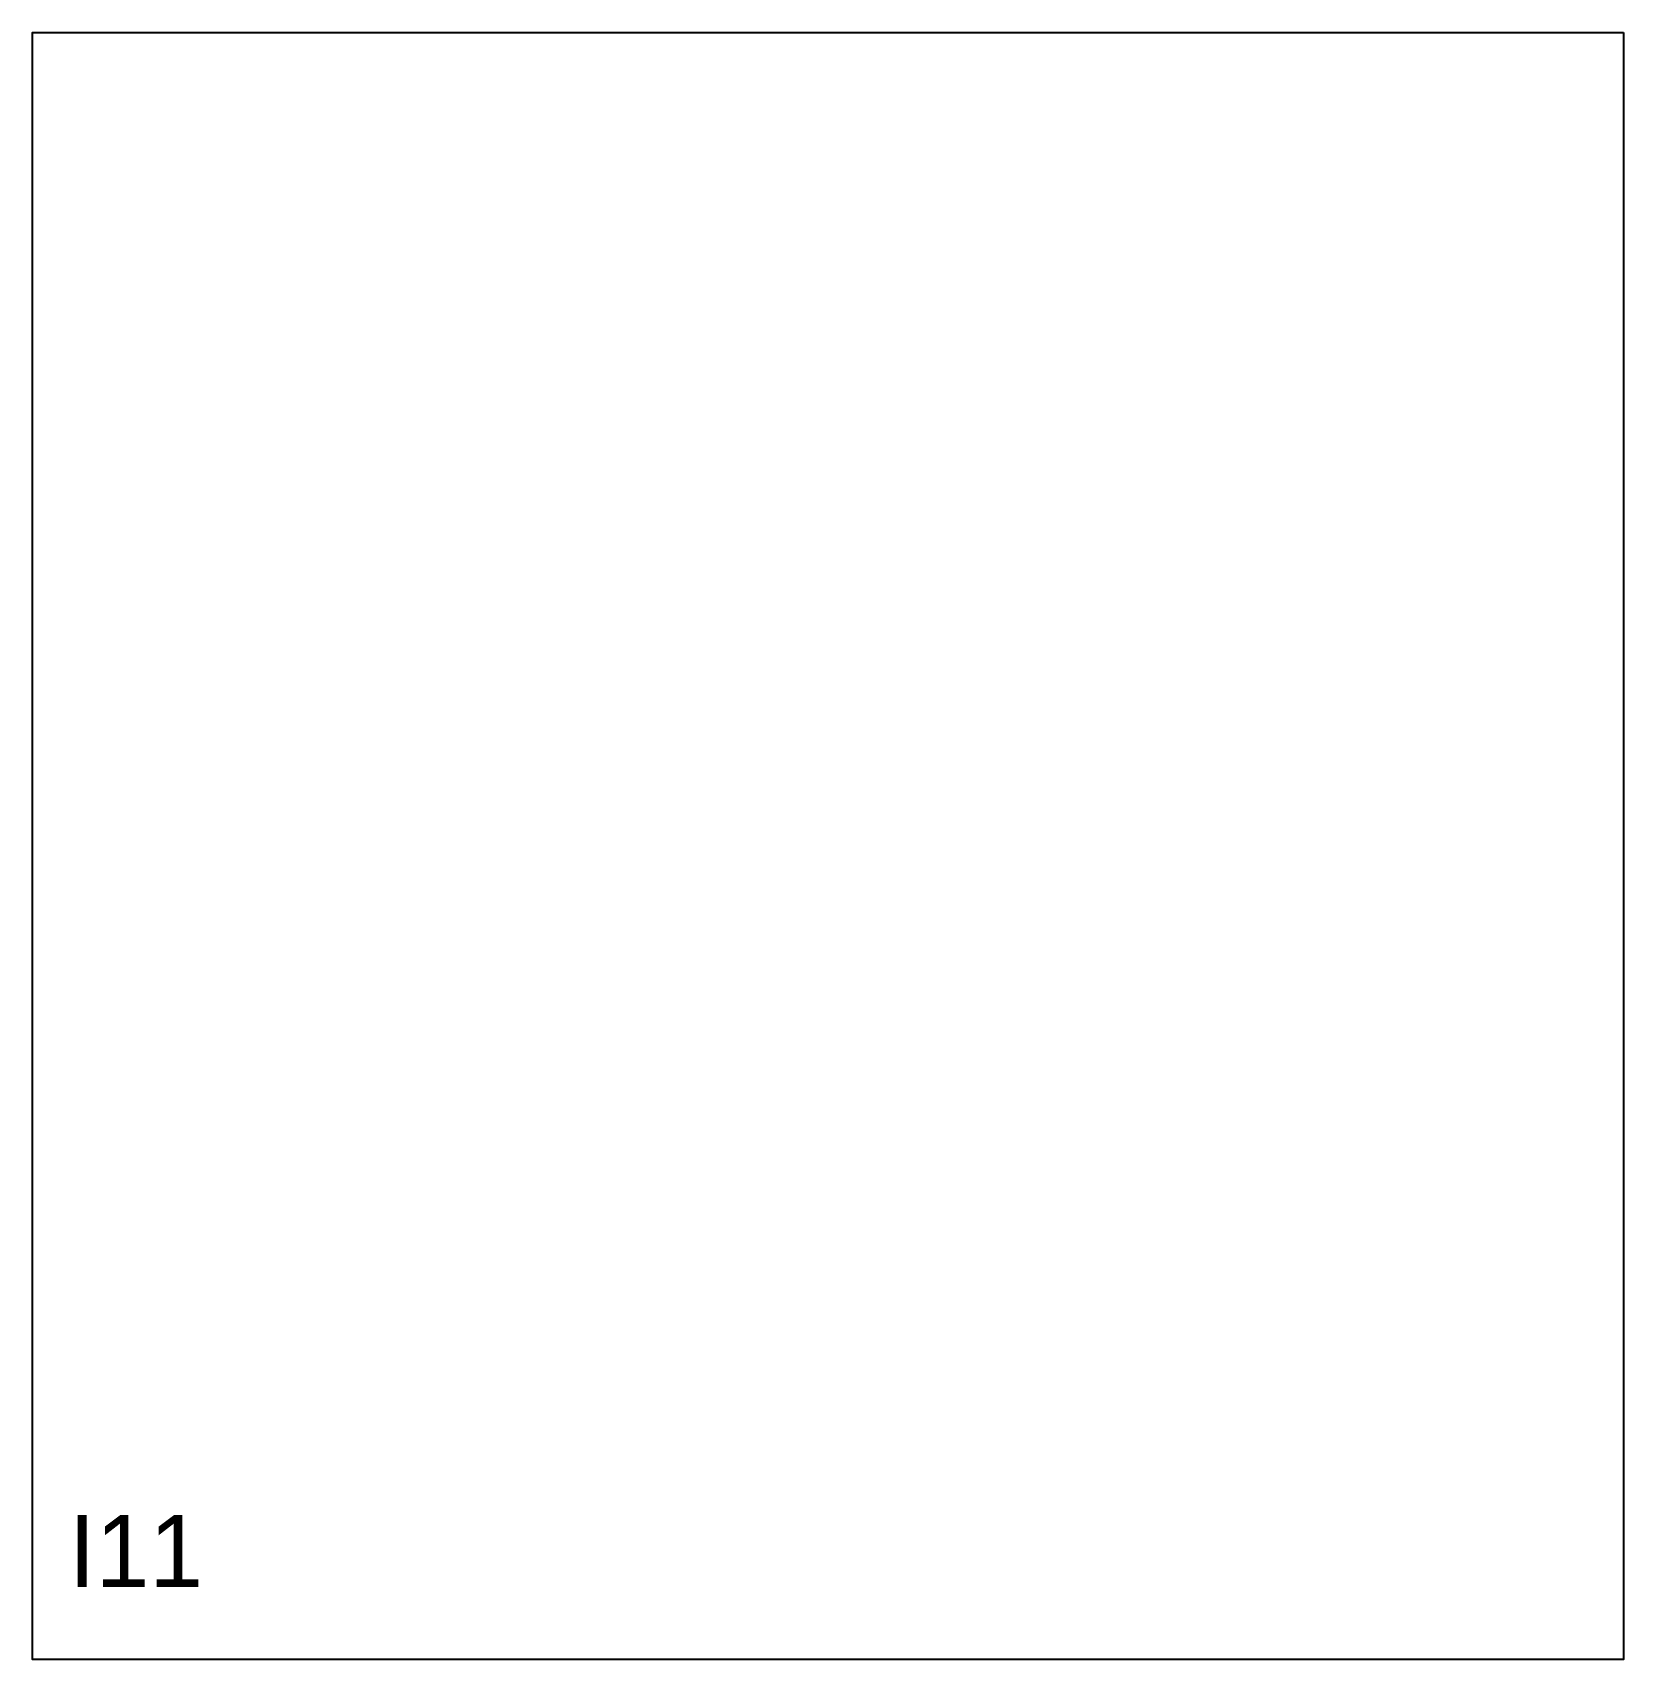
# Model space of a CAD drawing. Header units: millimetres. Extents: x 20 to 900, y 0 to 900.
import ezdxf

# ---------------------------------------------------------------- set-up
doc = ezdxf.new("R2010")
doc.units = ezdxf.units.MM
doc.layers.add('CUT', color=1, linetype='Continuous')
doc.layers.add('ID', color=3, linetype='Continuous')

msp = doc.modelspace()

# ---------------------------------------------------------------- linework, layer by layer
at = {"layer": 'CUT'}
msp.add_lwpolyline([(900, 900), (900, 0), (20, 0), (20, 900), (900, 900)], close=True, dxfattribs=at)

# ---------------------------------------------------------------- texts
at = {"layer": 'ID'}
msp.add_text('I11', height=40, dxfattribs=at).set_placement((40, 40))

doc.saveas('drawing.dxf')
